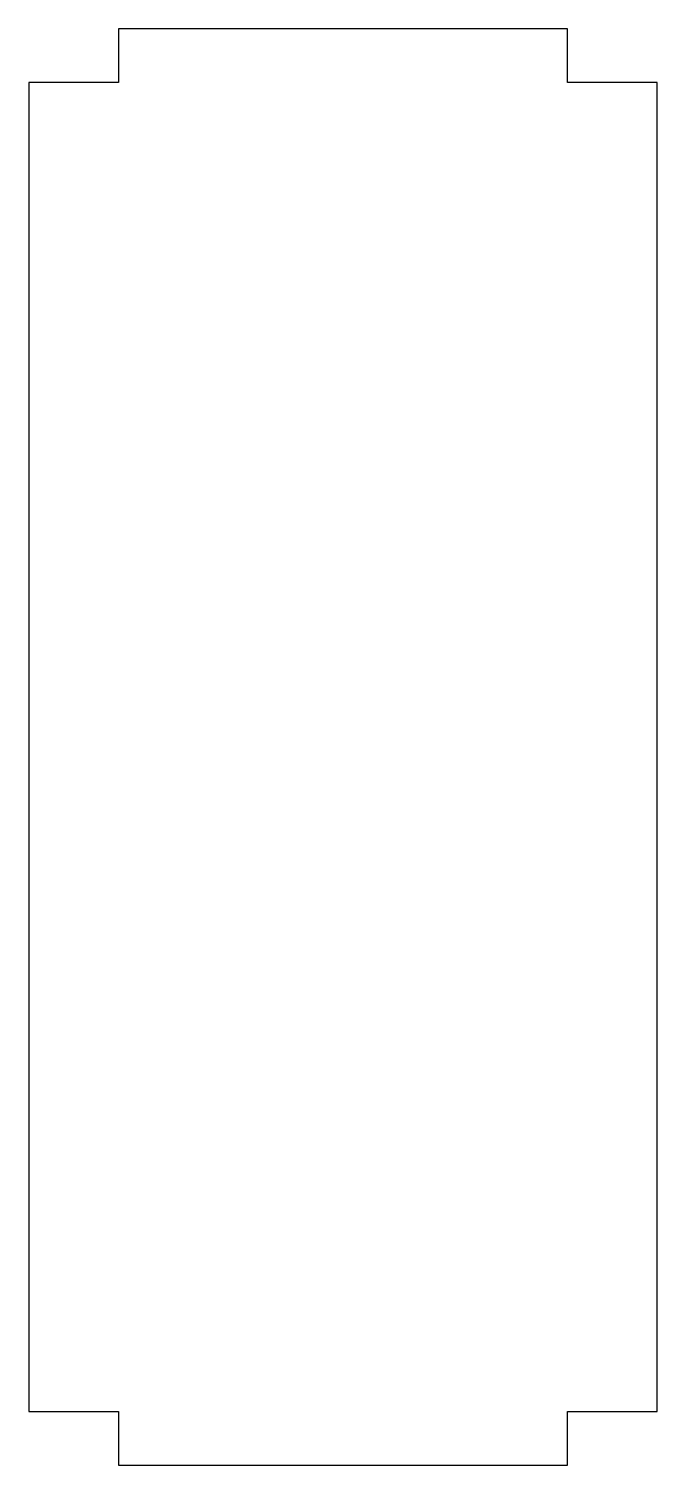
# Model space of a CAD drawing. Header units: millimetres. Extents: x -236.5 to -201.5, y -47.8 to 32.2.
import ezdxf

# ---------------------------------------------------------------- set-up
doc = ezdxf.new("R2010")
doc.units = ezdxf.units.MM
doc.layers.get('0').update_dxf_attribs({"linetype": 'CONTINUOUS'})

msp = doc.modelspace()

# ---------------------------------------------------------------- linework, layer by layer
msp.add_lwpolyline([(-231.481, -44.797), (-231.481, -47.797), (-206.481, -47.797), (-206.481, -44.797), (-201.481, -44.797), (-201.481, 29.203), (-206.481, 29.203), (-206.481, 32.203), (-231.481, 32.203), (-231.481, 29.203), (-236.481, 29.203), (-236.481, -44.797)], close=True)

doc.saveas('drawing.dxf')
